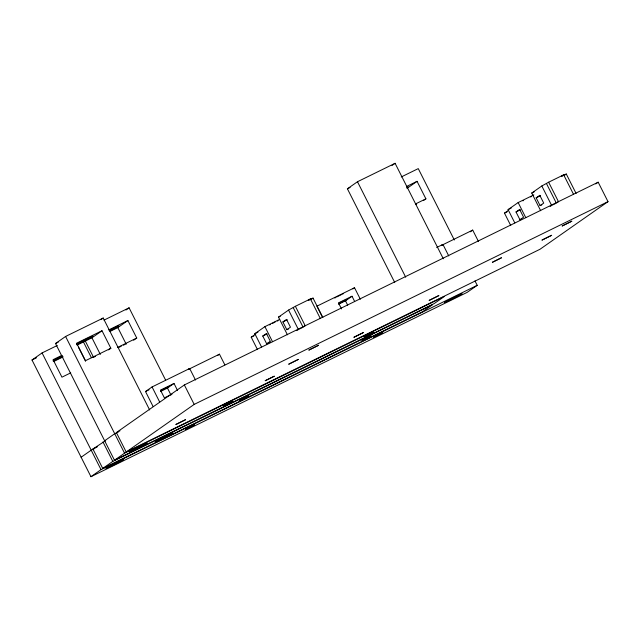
<?xml version="1.0" encoding="UTF-8"?>
<svg xmlns="http://www.w3.org/2000/svg" width="640" height="640" viewBox="0 0 640 640"><rect width="100%" height="100%" fill="white"/><g stroke="black" fill="none" stroke-linecap="round" stroke-linejoin="round"><path stroke-width="0.96" d="M474.984 280.904L477.216 285.32L467.144 292.376L90.952 476.696L32 359.992L42.072 352.936L57.296 345.472M114.472 460.224L124.544 453.168L444.304 296.504L434.232 303.552L114.472 460.224L55.52 343.52L65.592 336.464L103.208 318.032L149.632 409.936M100.888 319.664L103.208 318.032M125.992 309.992L129.096 307.824L165.6 380.088M77.048 345.104L91.936 337.808L102.008 330.76L110.848 348.264L108.528 349.888M109.944 331.456L117.824 327.592L127.896 320.544L136.736 338.048L133.64 340.216M394.728 282.48L347.408 188.792L357.48 181.736L395.096 163.304L443.32 258.776M392 165.48L395.096 163.304M406.992 188.392L417.064 181.336L425.904 198.84L423.584 200.472M153.112 406.56L145.512 391.528L152.064 386.944L189.68 368.512L195.488 380.008M189.68 368.512L188.424 369.392L219.456 354.184L224.816 364.792M160.688 391.376L167.464 388.056L174.008 383.472L177.504 390.384M217.848 355.312L219.456 354.184M261.528 346.96L254.832 333.696L264.904 326.648L279.744 319.368M287.432 334.808L278.496 317.128L288.568 310.072L295.376 306.296L310.424 298.92L320.248 318.368M257.472 349.592L251.224 337.216L255.752 334.04M81.128 457.24L91.2 450.192L94.792 448.432M102.736 468.44L112.808 461.392L432.568 304.72L422.496 311.768L102.736 468.44L92.912 448.992L105.672 440.616M104.64 440.776L114.712 433.72L118.304 431.96M184.36 384.952L116.376 432.56L126.2 452.008L540.016 249.256L608 201.648L598.176 182.2L184.36 384.952L194.184 404.4L126.2 452.008M310.424 298.92L308.32 300.392L313.024 298.088L322.848 317.544M310.696 299.72L313.024 298.088M262.76 336.04L266.392 333.504L270.32 341.28L266.696 343.824L262.76 336.04L267.128 333.904M282.904 321.936L286.528 319.4L290.464 327.176L286.832 329.72L282.904 321.936L287.272 319.8M352.896 288.888L354.528 287.744L360.336 299.232M296.848 330.608L298.392 329.52L288.568 310.072M90.952 476.696L101.024 469.64L477.216 285.32M338.704 304.152L345.48 300.832L352.024 296.248L354.648 301.44M448.744 255.92L442.936 244.424L441.68 245.304L472.712 230.104L478.52 241.592M470.296 231.792L472.712 230.104M514.784 222.872L508.088 209.616L518.16 202.56L533.872 194.856M540.688 210.72L531.752 193.04L541.824 185.984L548.632 182.208L563.68 174.832L573.504 194.288M510.728 225.504L504.48 213.128L508.256 210.48M563.68 174.832L561.576 176.312L566.28 174.008L576.104 193.456M563.952 175.632L566.28 174.008M516.016 211.96L519.64 209.416L523.576 217.2L519.944 219.736L516.016 211.96L520.384 209.816M536.16 197.848L539.784 195.312L543.72 203.096L540.088 205.632L536.16 197.848L540.528 195.712M550.104 206.52L551.648 205.44L541.824 185.984M595.72 183.92L598.176 182.2M269.64 324.944L270.408 324.504M334.816 298.024L335.592 297.576M522.896 200.856L523.664 200.416M160.52 390.632L168.832 386.624L160.52 390.992M338.536 303.416L346.848 299.408L338.536 303.776M336.6 297.032L341.464 294.576M272.592 323.336L275.112 322.064M347.408 188.792L350.096 187.472M55.52 343.52L58.208 342.208M104.016 320.112L129.096 307.824M401.248 176.952L418.264 168.616L454.32 239.992M32 359.992L36.48 357.792M102.008 330.76L76.616 343.2L85.456 360.704L110.848 348.264M108.632 329.976L127.896 320.544M61.856 355.376L53.096 359.664L61.944 377.168L70.696 372.88M406.56 186.488L417.064 181.336M53.536 361.568L63.168 356.848M117.472 347.488L136.736 338.048M415.4 203.992L425.904 198.84M278.496 317.128L280.248 316.272M531.752 193.04L534.376 191.752M254.832 333.696L257.968 332.16M508.088 209.616L511.216 208.08M251.224 337.216L253.88 335.912M504.48 213.128L507.136 211.824M354.528 287.744L316.912 306.176L322.272 316.784M436.664 247.496L442.936 244.424M145.512 391.528L149.096 389.776M174.008 383.472L160.464 390.104L164.392 397.888L172.016 394.152M352.024 296.248L338.48 302.888L341.536 308.936M286.832 329.72L288.584 328.864M540.088 205.632L541.84 204.776M266.696 343.824L270.184 342.112M519.944 219.736L521.696 218.88M299.176 329.136L302.312 327.6M552.432 205.056L555.568 203.52M117.272 432.12L119.968 430.8M92.912 448.992L97.392 446.8M194.184 404.4L608 201.648M530.552 196.944L531.328 196.608M277.296 321.032L278.072 320.696M342.472 294.112L343.248 293.768M548.632 182.208L558.456 201.656L556.352 203.136L546.528 183.68M518.16 202.56L525.752 217.592M357.48 181.736L405.704 277.208M345.48 300.832L347.664 305.16M295.376 306.296L305.2 325.744L303.096 327.216L293.272 307.768M264.904 326.648L272.496 341.672M167.464 388.056L170.952 394.968M152.064 386.944L159.656 401.976M117.824 327.592L126.224 344.224M91.936 337.808L100.336 354.44M85.008 340.44L93.576 357.392M83.296 341.64L91.408 357.704M78.488 347.224L85.568 361.232M65.592 336.464L124.544 453.168M102.984 441.936L112.808 461.392M42.072 352.936L101.024 469.64M93.12 357.552A9.816 0.408 -26.8 0 1 95.384 356.424M76.688 344.096A9.816 0.408 -26.8 0 1 89.904 337.312A9.816 0.408 -26.8 0 1 89.912 338.016A9.816 0.408 -26.8 0 1 76.688 344.56M415.76 204.536A9.816 0.408 -26.8 0 1 416.64 204.208M406.92 187.032A9.816 0.408 -26.8 0 1 406.92 187.488M62.28 356.656A9.816 0.408 -26.8 0 1 53.168 361.024M53.168 360.568A9.816 0.408 -26.8 0 1 62.28 355.752M119 347.336A9.816 0.408 -26.8 0 1 121.272 346.208M123.384 345.184A9.816 0.408 -26.8 0 1 125.2 344.344M110.16 329.832A9.816 0.408 -26.8 0 1 118.92 325.872A9.816 0.408 -26.8 0 1 110.16 330.744M175.96 424.448L185.536 419.696L175.96 424.448M185.616 429.256L194.608 424.784L185.616 429.256M223.24 405.872L232.24 401.4L223.24 405.872M239.72 400.264L248.72 395.792L239.72 400.264M265.256 380.704L274.248 376.232L265.256 380.704M288.8 364.152L298.376 359.392L288.8 364.152M308.944 350.048L318.512 345.288L308.944 350.048M353.984 337.232L363.552 332.472L353.984 337.232M364.312 336.752L373.312 332.28L364.312 336.752M361.984 340.36L370.984 335.888L361.984 340.36M373.712 337.096L382.712 332.624L373.712 337.096M429.216 300.368L438.792 295.608L429.216 300.368M492.392 262.288L501.384 257.816L492.392 262.288M542.056 240.064L551.624 235.312L542.056 240.064M562.2 225.96L571.768 221.208L562.2 225.96M133.936 450.088A9.816 0.408 -26.8 0 0 147.08 443.064A9.816 0.408 -26.8 0 0 133.928 449.296A9.816 0.408 -26.8 0 0 133.936 450.088M110.416 466.56A9.816 0.408 -26.8 0 0 123.56 459.536A9.816 0.408 -26.8 0 0 110.416 465.76A9.816 0.408 -26.8 0 0 110.416 466.56M448.992 300.672A9.816 0.408 -26.8 0 0 462.136 293.648A9.816 0.408 -26.8 0 0 448.992 299.872A9.816 0.408 -26.8 0 0 448.992 300.672M159.824 439.872A9.816 0.408 -26.8 0 0 172.96 432.848A9.816 0.408 -26.8 0 0 159.816 439.08A9.816 0.408 -26.8 0 0 159.824 439.872"/></g></svg>
